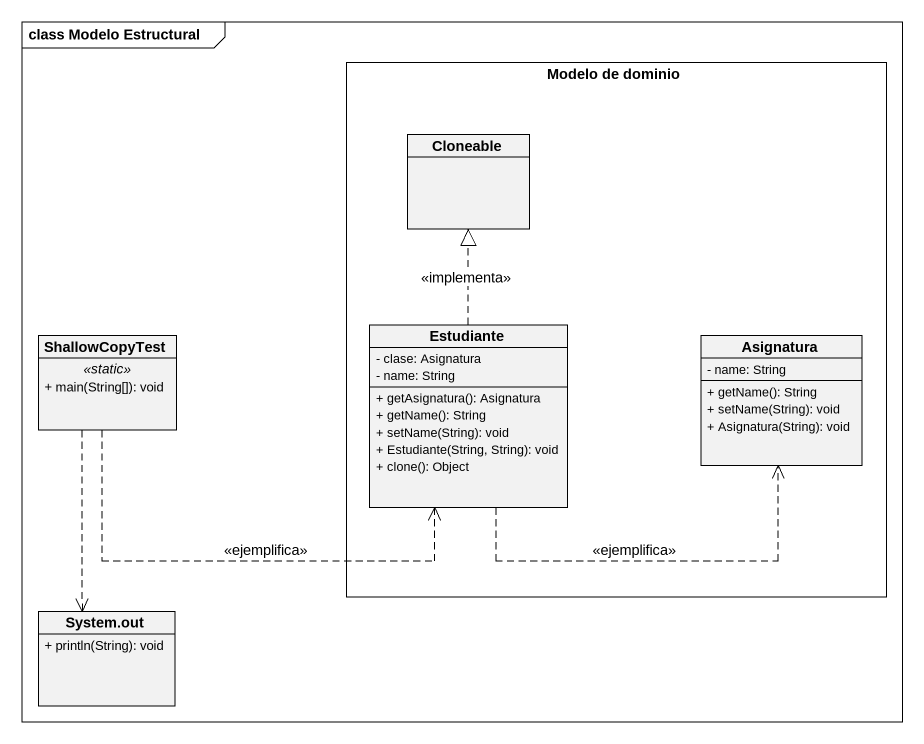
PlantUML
@startuml
mainframe class Modelo Estructural
hide circle
hide empty members
skinparam classAttributeIconSize 0
rectangle "Modelo de dominio" as Modelo_de_dominio {
  class Cloneable
  class Estudiante {
    - clase: Asignatura
    - name: String
    + getAsignatura(): Asignatura
    + getName(): String
    + setName(String): void
    + Estudiante(String, String): void
    + clone(): Object
  }
  class Asignatura {
    - name: String
    + getName(): String
    + setName(String): void
    + Asignatura(String): void
  }
}
class ShallowCopyTest {
  .. <<static>> ..
  + main(String[]): void
}
class "System.out" as System_out {
  + println(String): void
}
ShallowCopyTest .right.> Estudiante : <<ejemplifica>>
ShallowCopyTest ..> System_out
Estudiante .up.|> Cloneable : <<implementa>>
Estudiante .right.> Asignatura : <<ejemplifica>>
@enduml
